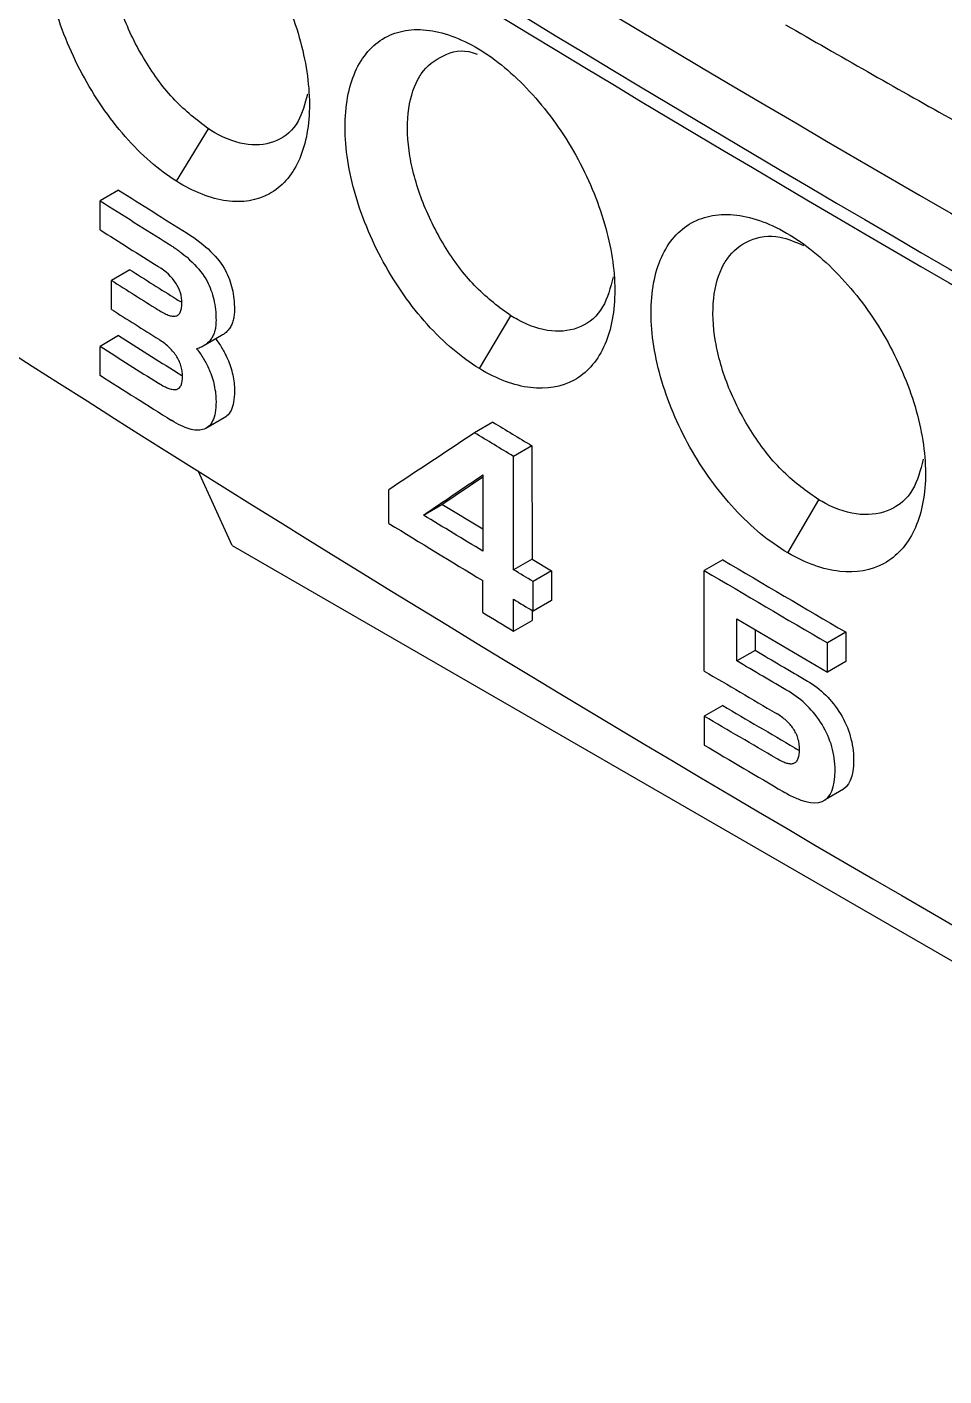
# Model space of a CAD drawing. Extents: x 86 to 639, y 68 to 658.
# Drawn here: x 515.72 to 526.27, y 84.48 to 100.02 of the extents above; entities that cross this region are included whole.
import ezdxf

# ---------------------------------------------------------------- set-up
doc = ezdxf.new("R2010")
doc.units = 0
doc.layers.get('0').update_dxf_attribs({"linetype": 'CONTINUOUS'})

msp = doc.modelspace()

# ---------------------------------------------------------------- linework, layer by layer
at = {"color": 7, "linetype": 'CONTINUOUS'}
for p, q in [((517.436, 98.243), (517.804, 98.846)), ((516.77, 98.141), (516.557, 98.018)), ((516.557, 97.684), (516.557, 98.018)), ((517.558, 97.643), (517.597, 97.618)), ((517.597, 97.618), (517.635, 97.593)), ((517.635, 97.593), (517.671, 97.567)), ((517.671, 97.567), (517.706, 97.541)), ((517.493, 97.418), (517.526, 97.392)), ((517.706, 97.541), (517.739, 97.515)), ((517.739, 97.515), (517.77, 97.488)), ((517.77, 97.488), (517.8, 97.462)), ((517.8, 97.462), (517.829, 97.435)), ((517.829, 97.435), (517.856, 97.408)), ((517.856, 97.408), (517.881, 97.381)), ((517.526, 97.392), (517.558, 97.366)), ((517.558, 97.366), (517.588, 97.339)), ((517.588, 97.339), (517.617, 97.312)), ((517.617, 97.312), (517.643, 97.285)), ((517.643, 97.285), (517.669, 97.258)), ((517.669, 97.258), (517.693, 97.231)), ((517.881, 97.381), (517.905, 97.353)), ((517.905, 97.353), (517.927, 97.326)), ((517.927, 97.326), (517.948, 97.298)), ((517.948, 97.298), (517.967, 97.27)), ((517.967, 97.27), (517.985, 97.241)), ((516.9, 97.222), (516.688, 97.1)), ((516.688, 96.766), (516.688, 97.1)), ((517.288, 97.219), (517.257, 97.241)), ((517.317, 97.195), (517.288, 97.219)), ((517.344, 97.172), (517.317, 97.195)), ((517.369, 97.147), (517.344, 97.172)), ((517.391, 97.122), (517.369, 97.147)), ((517.412, 97.096), (517.391, 97.122)), ((517.43, 97.07), (517.412, 97.096)), ((517.693, 97.231), (517.715, 97.203)), ((517.715, 97.203), (517.736, 97.175)), ((517.736, 97.175), (517.755, 97.147)), ((517.755, 97.147), (517.773, 97.119)), ((517.773, 97.119), (517.789, 97.09)), ((517.789, 97.09), (517.801, 97.065)), ((517.985, 97.241), (518.001, 97.213)), ((518.001, 97.213), (518.014, 97.188)), ((518.014, 97.188), (518.025, 97.163)), ((518.025, 97.163), (518.036, 97.138)), ((518.036, 97.138), (518.046, 97.112)), ((518.046, 97.112), (518.055, 97.085)), ((517.446, 97.043), (517.43, 97.07)), ((517.46, 97.015), (517.446, 97.043)), ((517.472, 96.987), (517.46, 97.015)), ((517.482, 96.958), (517.472, 96.987)), ((517.489, 96.929), (517.482, 96.958)), ((517.801, 97.065), (517.813, 97.041)), ((517.813, 97.041), (517.824, 97.015)), ((517.824, 97.015), (517.834, 96.989)), ((517.834, 96.989), (517.843, 96.963)), ((517.843, 96.963), (517.851, 96.936)), ((517.851, 96.936), (517.859, 96.908)), ((518.055, 97.085), (518.064, 97.058)), ((518.064, 97.058), (518.071, 97.031)), ((518.071, 97.031), (518.078, 97.003)), ((518.078, 97.003), (518.084, 96.975)), ((518.084, 96.975), (518.089, 96.946)), ((518.089, 96.946), (518.094, 96.916)), ((517.436, 96.884), (517.452, 96.874)), ((517.452, 96.874), (517.468, 96.865)), ((517.468, 96.865), (517.484, 96.856)), ((517.484, 96.856), (517.499, 96.848)), ((517.495, 96.899), (517.489, 96.929)), ((517.494, 96.777), (517.496, 96.79)), ((517.498, 96.868), (517.495, 96.899)), ((517.496, 96.79), (517.498, 96.804)), ((517.499, 96.837), (517.498, 96.868)), ((517.498, 96.804), (517.499, 96.82)), ((517.499, 96.848), (517.499, 96.848)), ((517.499, 96.82), (517.499, 96.837)), ((517.859, 96.908), (517.866, 96.881)), ((517.866, 96.881), (517.872, 96.852)), ((517.872, 96.852), (517.877, 96.823)), ((517.877, 96.823), (517.882, 96.794)), ((517.882, 96.794), (517.885, 96.764)), ((518.094, 96.916), (518.097, 96.887)), ((518.097, 96.887), (518.1, 96.856)), ((518.1, 96.856), (518.102, 96.825)), ((518.102, 96.825), (518.104, 96.794)), ((518.104, 96.794), (518.104, 96.762)), ((517.224, 96.762), (517.24, 96.752)), ((517.24, 96.752), (517.256, 96.742)), ((517.256, 96.742), (517.271, 96.734)), ((517.271, 96.734), (517.286, 96.726)), ((517.286, 96.726), (517.301, 96.718)), ((517.301, 96.718), (517.314, 96.712)), ((517.314, 96.712), (517.328, 96.706)), ((517.328, 96.706), (517.34, 96.701)), ((517.34, 96.701), (517.352, 96.697)), ((517.352, 96.697), (517.364, 96.694)), ((517.364, 96.694), (517.375, 96.691)), ((517.375, 96.691), (517.386, 96.689)), ((517.386, 96.689), (517.396, 96.688)), ((517.396, 96.688), (517.405, 96.688)), ((517.405, 96.688), (517.414, 96.688)), ((517.414, 96.688), (517.422, 96.689)), ((517.422, 96.689), (517.432, 96.691)), ((517.432, 96.691), (517.44, 96.694)), ((517.44, 96.694), (517.448, 96.698)), ((517.448, 96.698), (517.456, 96.703)), ((517.456, 96.703), (517.463, 96.708)), ((517.463, 96.708), (517.469, 96.715)), ((517.469, 96.715), (517.475, 96.723)), ((517.475, 96.723), (517.48, 96.732)), ((517.48, 96.732), (517.484, 96.742)), ((517.484, 96.742), (517.488, 96.752)), ((517.488, 96.752), (517.492, 96.764)), ((517.492, 96.764), (517.494, 96.777)), ((517.885, 96.764), (517.888, 96.734)), ((517.888, 96.734), (517.89, 96.703)), ((517.89, 96.703), (517.891, 96.671)), ((517.891, 96.671), (517.892, 96.64)), ((517.892, 96.64), (517.891, 96.623)), ((517.891, 96.623), (517.891, 96.607)), ((518.086, 96.629), (518.082, 96.617)), ((518.09, 96.643), (518.086, 96.629)), ((518.093, 96.656), (518.09, 96.643)), ((518.096, 96.67), (518.093, 96.656)), ((518.098, 96.684), (518.096, 96.67)), ((518.1, 96.699), (518.098, 96.684)), ((518.102, 96.714), (518.1, 96.699)), ((518.103, 96.73), (518.102, 96.714)), ((518.104, 96.746), (518.103, 96.73)), ((518.104, 96.762), (518.104, 96.746)), ((520.923, 96.085), (521.286, 96.692)), ((517.86, 96.47), (517.854, 96.458)), ((517.865, 96.482), (517.86, 96.47)), ((517.87, 96.494), (517.865, 96.482)), ((517.874, 96.507), (517.87, 96.494)), ((517.878, 96.52), (517.874, 96.507)), ((517.881, 96.534), (517.878, 96.52)), ((517.884, 96.548), (517.881, 96.534)), ((517.886, 96.562), (517.884, 96.548)), ((517.888, 96.577), (517.886, 96.562)), ((517.89, 96.592), (517.888, 96.577)), ((517.891, 96.607), (517.89, 96.592)), ((517.967, 96.472), (517.956, 96.466)), ((517.978, 96.479), (517.967, 96.472)), ((517.988, 96.487), (517.978, 96.479)), ((517.998, 96.494), (517.988, 96.487)), ((518.007, 96.502), (517.998, 96.494)), ((518.016, 96.511), (518.007, 96.502)), ((518.025, 96.52), (518.016, 96.511)), ((518.033, 96.529), (518.025, 96.52)), ((518.04, 96.538), (518.033, 96.529)), ((518.048, 96.548), (518.04, 96.538)), ((518.054, 96.559), (518.048, 96.548)), ((518.061, 96.57), (518.054, 96.559)), ((518.067, 96.581), (518.061, 96.57)), ((518.072, 96.592), (518.067, 96.581)), ((518.077, 96.604), (518.072, 96.592)), ((518.082, 96.617), (518.077, 96.604)), ((516.77, 96.464), (516.557, 96.341)), ((516.557, 96.007), (516.557, 96.341)), ((517.247, 96.413), (517.232, 96.423)), ((517.262, 96.402), (517.247, 96.413)), ((517.277, 96.392), (517.262, 96.402)), ((517.292, 96.381), (517.277, 96.392)), ((517.305, 96.37), (517.292, 96.381)), ((517.319, 96.359), (517.305, 96.37)), ((517.332, 96.348), (517.319, 96.359)), ((517.345, 96.336), (517.332, 96.348)), ((517.357, 96.324), (517.345, 96.336)), ((517.369, 96.312), (517.357, 96.324)), ((517.683, 96.317), (517.669, 96.312)), ((517.696, 96.321), (517.683, 96.317)), ((517.708, 96.326), (517.696, 96.321)), ((517.721, 96.331), (517.708, 96.326)), ((517.732, 96.337), (517.721, 96.331)), ((517.744, 96.343), (517.732, 96.337)), ((517.956, 96.466), (517.744, 96.343)), ((517.755, 96.35), (517.744, 96.343)), ((517.766, 96.357), (517.755, 96.35)), ((517.776, 96.364), (517.766, 96.357)), ((517.786, 96.372), (517.776, 96.364)), ((517.795, 96.38), (517.786, 96.372)), ((517.804, 96.388), (517.795, 96.38)), ((517.812, 96.397), (517.804, 96.388)), ((517.82, 96.406), (517.812, 96.397)), ((517.828, 96.416), (517.82, 96.406)), ((517.835, 96.426), (517.828, 96.416)), ((517.842, 96.436), (517.835, 96.426)), ((517.849, 96.447), (517.842, 96.436)), ((517.854, 96.458), (517.849, 96.447)), ((517.888, 96.426), (517.892, 96.421)), ((517.892, 96.421), (517.902, 96.407)), ((517.902, 96.407), (517.913, 96.393)), ((517.913, 96.393), (517.923, 96.379)), ((517.923, 96.379), (517.932, 96.365)), ((517.932, 96.365), (517.942, 96.351)), ((517.942, 96.351), (517.951, 96.336)), ((517.951, 96.336), (517.96, 96.321)), ((517.96, 96.321), (517.969, 96.306)), ((517.381, 96.3), (517.369, 96.312)), ((517.392, 96.287), (517.381, 96.3)), ((517.402, 96.274), (517.392, 96.287)), ((517.413, 96.261), (517.402, 96.274)), ((517.423, 96.248), (517.413, 96.261)), ((517.432, 96.235), (517.423, 96.248)), ((517.441, 96.221), (517.432, 96.235)), ((517.45, 96.207), (517.441, 96.221)), ((517.457, 96.193), (517.45, 96.207)), ((517.465, 96.179), (517.457, 96.193)), ((517.471, 96.165), (517.465, 96.179)), ((517.477, 96.15), (517.471, 96.165)), ((517.669, 96.312), (517.68, 96.299)), ((517.68, 96.299), (517.69, 96.285)), ((517.69, 96.285), (517.7, 96.271)), ((517.7, 96.271), (517.71, 96.257)), ((517.71, 96.257), (517.72, 96.242)), ((517.72, 96.242), (517.73, 96.228)), ((517.73, 96.228), (517.739, 96.214)), ((517.739, 96.214), (517.748, 96.199)), ((517.748, 96.199), (517.757, 96.184)), ((517.757, 96.184), (517.765, 96.169)), ((517.765, 96.169), (517.774, 96.154)), ((517.969, 96.306), (517.978, 96.291)), ((517.978, 96.291), (517.986, 96.276)), ((517.986, 96.276), (517.994, 96.261)), ((517.994, 96.261), (518.002, 96.245)), ((518.002, 96.245), (518.01, 96.23)), ((518.01, 96.23), (518.018, 96.214)), ((518.018, 96.214), (518.025, 96.198)), ((518.025, 96.198), (518.034, 96.175)), ((518.034, 96.175), (518.043, 96.152)), ((517.444, 96.038), (517.46, 96.028)), ((517.46, 96.028), (517.476, 96.019)), ((517.476, 96.019), (517.492, 96.01)), ((517.483, 96.136), (517.477, 96.15)), ((517.488, 96.121), (517.483, 96.136)), ((517.492, 96.106), (517.488, 96.121)), ((517.496, 96.091), (517.492, 96.106)), ((517.492, 96.01), (517.506, 96.003)), ((517.499, 96.075), (517.496, 96.091)), ((517.502, 96.06), (517.499, 96.075)), ((517.504, 96.044), (517.502, 96.06)), ((517.505, 96.029), (517.504, 96.044)), ((517.506, 96.013), (517.505, 96.029)), ((517.506, 95.997), (517.506, 96.013)), ((517.774, 96.154), (517.782, 96.138)), ((517.782, 96.138), (517.79, 96.123)), ((517.79, 96.123), (517.798, 96.107)), ((517.798, 96.107), (517.805, 96.091)), ((517.805, 96.091), (517.813, 96.076)), ((517.813, 96.076), (517.822, 96.053)), ((517.822, 96.053), (517.831, 96.03)), ((517.831, 96.03), (517.839, 96.007)), ((517.839, 96.007), (517.847, 95.984)), ((518.043, 96.152), (518.052, 96.13)), ((518.052, 96.13), (518.059, 96.107)), ((518.059, 96.107), (518.067, 96.084)), ((518.067, 96.084), (518.073, 96.06)), ((518.073, 96.06), (518.079, 96.037)), ((518.079, 96.037), (518.084, 96.014)), ((518.084, 96.014), (518.089, 95.991)), ((517.232, 95.916), (517.248, 95.906)), ((517.248, 95.906), (517.264, 95.896)), ((517.264, 95.896), (517.279, 95.888)), ((517.279, 95.888), (517.294, 95.88)), ((517.294, 95.88), (517.309, 95.873)), ((517.309, 95.873), (517.323, 95.866)), ((517.323, 95.866), (517.336, 95.861)), ((517.336, 95.861), (517.35, 95.856)), ((517.35, 95.856), (517.362, 95.852)), ((517.362, 95.852), (517.374, 95.849)), ((517.374, 95.849), (517.385, 95.846)), ((517.436, 95.845), (517.444, 95.847)), ((517.444, 95.847), (517.452, 95.85)), ((517.461, 95.855), (517.452, 95.85)), ((517.452, 95.85), (517.46, 95.854)), ((517.46, 95.854), (517.467, 95.859)), ((517.467, 95.859), (517.473, 95.865)), ((517.473, 95.865), (517.479, 95.873)), ((517.479, 95.873), (517.484, 95.881)), ((517.484, 95.881), (517.489, 95.89)), ((517.489, 95.89), (517.493, 95.9)), ((517.493, 95.9), (517.496, 95.91)), ((517.496, 95.91), (517.499, 95.922)), ((517.499, 95.922), (517.502, 95.935)), ((517.502, 95.935), (517.504, 95.949)), ((517.504, 95.949), (517.505, 95.964)), ((517.505, 95.964), (517.506, 95.98)), ((517.506, 95.98), (517.506, 95.997)), ((517.847, 95.984), (517.854, 95.961)), ((517.854, 95.961), (517.861, 95.938)), ((517.861, 95.938), (517.867, 95.915)), ((517.867, 95.915), (517.872, 95.892)), ((517.872, 95.892), (517.876, 95.868)), ((517.876, 95.868), (517.88, 95.845)), ((518.089, 95.991), (518.093, 95.968)), ((518.093, 95.968), (518.096, 95.944)), ((518.096, 95.944), (518.099, 95.921)), ((518.099, 95.921), (518.101, 95.897)), ((518.101, 95.897), (518.103, 95.873)), ((518.103, 95.873), (518.104, 95.85)), ((518.104, 95.85), (518.104, 95.826)), ((517.385, 95.846), (517.397, 95.844)), ((517.397, 95.844), (517.407, 95.843)), ((517.407, 95.843), (517.417, 95.843)), ((517.417, 95.843), (517.427, 95.844)), ((517.427, 95.844), (517.436, 95.845)), ((517.88, 95.845), (517.884, 95.822)), ((517.884, 95.822), (517.887, 95.798)), ((517.887, 95.798), (517.889, 95.774)), ((517.889, 95.774), (517.89, 95.751)), ((517.89, 95.751), (517.891, 95.727)), ((517.891, 95.727), (517.892, 95.704)), ((517.892, 95.704), (517.891, 95.669)), ((518.094, 95.7), (518.089, 95.673)), ((518.098, 95.729), (518.094, 95.7)), ((518.102, 95.759), (518.098, 95.729)), ((518.103, 95.792), (518.102, 95.759)), ((518.104, 95.826), (518.103, 95.792)), ((517.877, 95.551), (517.87, 95.526)), ((517.882, 95.577), (517.877, 95.551)), ((517.886, 95.606), (517.882, 95.577)), ((517.889, 95.637), (517.886, 95.606)), ((517.891, 95.669), (517.889, 95.637)), ((518.018, 95.539), (518.003, 95.528)), ((518.031, 95.553), (518.018, 95.539)), ((518.044, 95.568), (518.031, 95.553)), ((518.055, 95.585), (518.044, 95.568)), ((518.066, 95.604), (518.055, 95.585)), ((518.075, 95.625), (518.066, 95.604)), ((518.082, 95.648), (518.075, 95.625)), ((518.089, 95.673), (518.082, 95.648)), ((517.408, 95.471), (517.38, 95.489)), ((517.435, 95.456), (517.408, 95.471)), ((517.461, 95.441), (517.435, 95.456)), ((517.487, 95.428), (517.461, 95.441)), ((517.512, 95.417), (517.487, 95.428)), ((517.536, 95.407), (517.512, 95.417)), ((517.56, 95.398), (517.536, 95.407)), ((517.583, 95.391), (517.56, 95.398)), ((517.605, 95.384), (517.583, 95.391)), ((517.626, 95.38), (517.605, 95.384)), ((517.738, 95.382), (517.722, 95.378)), ((517.757, 95.388), (517.738, 95.382)), ((517.774, 95.395), (517.757, 95.388)), ((517.987, 95.518), (517.774, 95.395)), ((517.79, 95.405), (517.774, 95.395)), ((517.805, 95.417), (517.79, 95.405)), ((517.819, 95.43), (517.805, 95.417)), ((517.832, 95.445), (517.819, 95.43)), ((517.843, 95.463), (517.832, 95.445)), ((517.853, 95.482), (517.843, 95.463)), ((517.862, 95.503), (517.853, 95.482)), ((517.87, 95.526), (517.862, 95.503)), ((518.003, 95.528), (517.987, 95.518)), ((521.08, 95.468), (520.868, 95.345)), ((517.647, 95.377), (517.626, 95.38)), ((517.667, 95.375), (517.647, 95.377)), ((517.686, 95.375), (517.667, 95.375)), ((517.704, 95.376), (517.686, 95.375)), ((517.722, 95.378), (517.704, 95.376)), ((521.528, 95.196), (521.316, 95.074)), ((521.318, 93.768), (521.316, 95.074)), ((521.528, 95.196), (521.531, 93.89)), ((518.077, 94.048), (517.687, 94.909)), ((520.493, 94.521), (520.963, 94.84)), ((520.963, 94.861), (520.963, 93.983)), ((519.883, 94.301), (519.883, 94.69)), ((520.28, 94.398), (520.493, 94.521)), ((520.963, 94.234), (520.493, 94.521)), ((524.473, 93.964), (524.83, 94.574)), ((518.077, 94.048), (563.889, 67.602)), ((521.531, 93.89), (521.318, 93.768)), ((521.531, 93.89), (521.755, 93.755)), ((523.725, 93.883), (523.512, 93.76)), ((521.755, 93.755), (521.543, 93.632)), ((521.755, 93.755), (521.755, 93.415)), ((523.512, 92.602), (523.512, 93.76)), ((520.963, 93.277), (520.963, 93.643)), ((521.543, 93.292), (521.543, 93.632)), ((521.318, 93.062), (521.318, 93.428)), ((521.755, 93.415), (521.543, 93.292)), ((521.531, 93.299), (521.531, 93.184)), ((521.318, 93.062), (521.531, 93.184)), ((523.887, 92.718), (523.887, 93.202)), ((524.099, 93.077), (524.099, 92.84)), ((525.143, 93.049), (524.931, 92.926)), ((524.931, 92.589), (524.931, 92.926)), ((525.143, 93.049), (525.143, 92.712)), ((524.099, 92.84), (523.887, 92.718)), ((525.143, 92.712), (524.931, 92.589)), ((524.7, 92.487), (524.728, 92.47)), ((524.728, 92.47), (524.756, 92.452)), ((524.756, 92.452), (524.783, 92.433)), ((524.783, 92.433), (524.81, 92.413)), ((524.516, 92.347), (524.488, 92.365)), ((524.544, 92.329), (524.516, 92.347)), ((524.571, 92.31), (524.544, 92.329)), ((524.598, 92.29), (524.571, 92.31)), ((524.624, 92.27), (524.598, 92.29)), ((524.81, 92.413), (524.836, 92.392)), ((524.836, 92.392), (524.861, 92.37)), ((524.861, 92.37), (524.886, 92.348)), ((524.886, 92.348), (524.91, 92.325)), ((524.91, 92.325), (524.933, 92.301)), ((524.933, 92.301), (524.956, 92.276)), ((524.956, 92.276), (524.978, 92.25)), ((523.725, 92.206), (523.512, 92.084)), ((524.649, 92.248), (524.624, 92.27)), ((524.674, 92.226), (524.649, 92.248)), ((524.698, 92.202), (524.674, 92.226)), ((524.721, 92.178), (524.698, 92.202)), ((524.744, 92.153), (524.721, 92.178)), ((524.766, 92.127), (524.744, 92.153)), ((524.788, 92.101), (524.766, 92.127)), ((524.978, 92.25), (525, 92.223)), ((525, 92.223), (525.021, 92.195)), ((525.021, 92.195), (525.041, 92.167)), ((525.041, 92.167), (525.061, 92.138)), ((525.061, 92.138), (525.08, 92.108)), ((523.512, 92.084), (523.512, 91.75)), ((524.358, 92.104), (524.342, 92.113)), ((524.373, 92.094), (524.358, 92.104)), ((524.388, 92.084), (524.373, 92.094)), ((524.402, 92.074), (524.388, 92.084)), ((524.416, 92.064), (524.402, 92.074)), ((524.429, 92.053), (524.416, 92.064)), ((524.442, 92.043), (524.429, 92.053)), ((524.455, 92.032), (524.442, 92.043)), ((524.467, 92.021), (524.455, 92.032)), ((524.478, 92.009), (524.467, 92.021)), ((524.489, 91.998), (524.478, 92.009)), ((524.5, 91.986), (524.489, 91.998)), ((524.51, 91.975), (524.5, 91.986)), ((524.52, 91.963), (524.51, 91.975)), ((524.809, 92.073), (524.788, 92.101)), ((524.829, 92.045), (524.809, 92.073)), ((524.849, 92.015), (524.829, 92.045)), ((524.868, 91.985), (524.849, 92.015)), ((524.886, 91.954), (524.868, 91.985)), ((525.08, 92.108), (525.098, 92.077)), ((525.098, 92.077), (525.115, 92.046)), ((525.115, 92.046), (525.131, 92.014)), ((525.131, 92.014), (525.146, 91.983)), ((525.146, 91.983), (525.159, 91.951)), ((524.529, 91.95), (524.52, 91.963)), ((524.537, 91.938), (524.529, 91.95)), ((524.545, 91.925), (524.537, 91.938)), ((524.553, 91.913), (524.545, 91.925)), ((524.56, 91.899), (524.553, 91.913)), ((524.566, 91.886), (524.56, 91.899)), ((524.566, 91.886), (524.572, 91.872)), ((524.572, 91.872), (524.578, 91.858)), ((524.578, 91.858), (524.583, 91.843)), ((524.583, 91.843), (524.587, 91.829)), ((524.587, 91.829), (524.591, 91.814)), ((524.591, 91.814), (524.595, 91.798)), ((524.903, 91.923), (524.886, 91.954)), ((524.919, 91.892), (524.903, 91.923)), ((524.934, 91.86), (524.919, 91.892)), ((524.947, 91.829), (524.934, 91.86)), ((524.959, 91.796), (524.947, 91.829)), ((525.159, 91.951), (525.171, 91.919)), ((525.171, 91.919), (525.183, 91.886)), ((525.183, 91.886), (525.193, 91.853)), ((525.193, 91.853), (525.201, 91.82)), ((525.201, 91.82), (525.209, 91.787)), ((524.554, 91.717), (524.57, 91.708)), ((524.57, 91.708), (524.585, 91.7)), ((524.585, 91.7), (524.6, 91.692)), ((524.595, 91.798), (524.597, 91.783)), ((524.597, 91.783), (524.6, 91.767)), ((524.6, 91.767), (524.602, 91.751)), ((524.6, 91.692), (524.604, 91.69)), ((524.603, 91.665), (524.601, 91.649)), ((524.602, 91.751), (524.603, 91.734)), ((524.603, 91.734), (524.604, 91.717)), ((524.604, 91.682), (524.603, 91.665)), ((524.604, 91.717), (524.604, 91.7)), ((524.604, 91.7), (524.604, 91.682)), ((524.971, 91.764), (524.959, 91.796)), ((524.981, 91.731), (524.971, 91.764)), ((524.989, 91.698), (524.981, 91.731)), ((524.997, 91.665), (524.989, 91.698)), ((525.003, 91.631), (524.997, 91.665)), ((525.209, 91.787), (525.216, 91.753)), ((525.216, 91.753), (525.221, 91.719)), ((525.221, 91.719), (525.225, 91.685)), ((525.225, 91.685), (525.228, 91.651)), ((524.357, 91.586), (524.342, 91.595)), ((524.373, 91.577), (524.357, 91.586)), ((524.387, 91.57), (524.373, 91.577)), ((524.402, 91.563), (524.387, 91.57)), ((524.415, 91.556), (524.402, 91.563)), ((524.428, 91.551), (524.415, 91.556)), ((524.441, 91.546), (524.428, 91.551)), ((524.453, 91.542), (524.441, 91.546)), ((524.464, 91.538), (524.453, 91.542)), ((524.475, 91.536), (524.464, 91.538)), ((524.486, 91.533), (524.475, 91.536)), ((524.496, 91.532), (524.486, 91.533)), ((524.505, 91.531), (524.496, 91.532)), ((524.514, 91.531), (524.505, 91.531)), ((524.522, 91.532), (524.514, 91.531)), ((524.53, 91.533), (524.522, 91.532)), ((524.539, 91.536), (524.53, 91.533)), ((524.547, 91.54), (524.539, 91.536)), ((524.555, 91.544), (524.547, 91.54)), ((524.562, 91.55), (524.555, 91.544)), ((524.569, 91.557), (524.562, 91.55)), ((524.575, 91.565), (524.569, 91.557)), ((524.58, 91.574), (524.575, 91.565)), ((524.585, 91.584), (524.58, 91.574)), ((524.59, 91.594), (524.585, 91.584)), ((524.594, 91.606), (524.59, 91.594)), ((524.597, 91.619), (524.594, 91.606)), ((524.599, 91.634), (524.597, 91.619)), ((524.601, 91.649), (524.599, 91.634)), ((525.009, 91.597), (525.003, 91.631)), ((525.013, 91.563), (525.009, 91.597)), ((525.016, 91.528), (525.013, 91.563)), ((525.018, 91.493), (525.016, 91.528)), ((525.228, 91.51), (525.221, 91.447)), ((525.228, 91.651), (525.23, 91.616)), ((525.23, 91.581), (525.228, 91.51)), ((525.23, 91.616), (525.23, 91.581)), ((525.009, 91.324), (525.016, 91.388)), ((525.016, 91.388), (525.018, 91.458)), ((525.018, 91.458), (525.018, 91.493)), ((525.193, 91.343), (525.172, 91.302)), ((525.209, 91.391), (525.193, 91.343)), ((525.221, 91.447), (525.209, 91.391)), ((525.116, 91.242), (524.904, 91.119)), ((524.96, 91.179), (524.981, 91.22)), ((524.981, 91.22), (524.997, 91.269)), ((524.997, 91.269), (525.009, 91.324)), ((525.146, 91.268), (525.116, 91.242)), ((525.172, 91.302), (525.146, 91.268)), ((524.624, 91.116), (524.682, 91.098)), ((524.682, 91.098), (524.735, 91.088)), ((524.735, 91.088), (524.785, 91.085)), ((524.785, 91.085), (524.829, 91.089)), ((524.829, 91.089), (524.869, 91.1)), ((524.869, 91.1), (524.904, 91.119)), ((524.904, 91.119), (524.934, 91.146)), ((524.934, 91.146), (524.96, 91.179))]:
    msp.add_line(p, q, dxfattribs=at)
for centre, radius, start, end in [((669.513, 344.066), 285.354, 235.51715, 245.15107), ((669.513, 343.902), 285.353, 235.51699, 245.15127), ((658.489, 321.919), 264.879, 237.65383, 237.85544), ((658.277, 321.819), 264.899, 237.65648, 237.85808), ((658.738, 322.215), 265.763, 237.65664, 237.82657), ((659.526, 322.963), 267.239, 237.6904, 237.82618), ((657.976, 320.274), 263.921, 237.6876, 237.82509), ((658.838, 321.538), 265.949, 237.69006, 237.82853), ((658.947, 321.205), 266.155, 237.65676, 237.82846), ((657.198, 318.2), 262.463, 237.65323, 237.82735), ((658.512, 320.182), 265.34, 237.65662, 237.86662), ((662.745, 328.82), 272.988, 238.73867, 238.84861), ((661.541, 325.435), 271.09, 238.4965, 238.76377), ((665.899, 334.11), 279.146, 239.38155, 239.71938), ((666.064, 334.635), 279.896, 239.38255, 239.71948), ((664.728, 330.323), 277.235, 238.76365, 238.84955), ((666.894, 334.984), 281.112, 239.47158, 239.61358), ((665.577, 332.65), 278.936, 239.38216, 239.57993), ((664.397, 329.886), 276.189, 239.38055, 239.58028)]:
    msp.add_arc(centre, radius, start, end, dxfattribs=at)
for centre, major_axis, ratio, start_param, end_param in [((738.48, 214.667), (300.292, -3.644), 0.585209, 3.891786, 3.891979), ((738.48, 214.403), (300.232, -10.675), 0.599567, 3.906194, 3.90638), ((738.48, 214.096), (300.063, -19.364), 0.615704, 3.924777, 3.924955), ((738.48, 213.805), (299.776, -28.144), 0.630336, 3.944353, 3.944523), ((738.48, 214.176), (300.266, -7.649), 0.593535, 3.899205, 3.899368), ((738.48, 221.427), (300.245, 186.433), 0.030921, 2.362124, 2.366896)]:
    msp.add_ellipse(centre, major_axis=major_axis, ratio=ratio, start_param=start_param, end_param=end_param, dxfattribs=at)
for points in [[(515.197, 104.668), (522.418, 100.025), (530.072, 95.606), (538.12, 91.435)], [(521.316, 95.074), (521.167, 95.164), (521.017, 95.255), (520.868, 95.345)], [(520.28, 94.398), (520.507, 94.552), (520.735, 94.707), (520.963, 94.861)], [(520.963, 93.983), (520.735, 94.121), (520.507, 94.259), (520.28, 94.398)], [(521.543, 93.632), (521.468, 93.677), (521.393, 93.722), (521.318, 93.768)], [(521.318, 93.428), (521.393, 93.382), (521.468, 93.337), (521.543, 93.292)], [(523.887, 93.202), (524.234, 92.997), (524.582, 92.793), (524.931, 92.589)], [(524.488, 92.365), (524.287, 92.482), (524.087, 92.6), (523.887, 92.718)], [(524.342, 91.595), (524.065, 91.757), (523.788, 91.92), (523.512, 92.084)], [(523.512, 91.75), (523.815, 91.571), (524.117, 91.392), (524.421, 91.214)], [(524.421, 91.214), (524.445, 91.201), (524.469, 91.187), (524.493, 91.174)], [(524.493, 91.174), (524.516, 91.163), (524.538, 91.152), (524.561, 91.141)], [(524.561, 91.141), (524.582, 91.133), (524.603, 91.125), (524.624, 91.116)]]:
    msp.add_open_spline(points, degree=3, dxfattribs=at)
for points, knots in [([(517.436, 98.243), (517.334, 98.307), (517.233, 98.382), (517.036, 98.554), (516.938, 98.652), (516.753, 98.864), (516.665, 98.978), (516.498, 99.22), (516.42, 99.349), (516.209, 99.743), (516.097, 100.025), (515.986, 100.433), (515.958, 100.57), (515.923, 100.833), (515.915, 100.96), (515.919, 101.2), (515.931, 101.316), (515.975, 101.525), (516.006, 101.621), (516.129, 101.878), (516.247, 102.004), (516.468, 102.115), (516.548, 102.138), (516.719, 102.158), (516.811, 102.154), (517.093, 102.102), (517.296, 102.013), (517.5, 101.875)], [0, 0, 0, 0, 0.0625, 0.0625, 0.125, 0.125, 0.1875, 0.1875, 0.25, 0.25, 0.375, 0.375, 0.4375, 0.4375, 0.5, 0.5, 0.5625, 0.5625, 0.625, 0.625, 0.75, 0.75, 0.8125, 0.8125, 0.875, 0.875, 1, 1, 1, 1]), ([(517.804, 98.846), (517.672, 98.947), (517.409, 99.148), (517.061, 99.622), (516.797, 100.159), (516.647, 100.711), (516.627, 101.212), (516.709, 101.503), (516.844, 101.726), (517.024, 101.888), (517.254, 101.883), (517.366, 101.88)], [0, 0, 0, 0, 0.122683, 0.245371, 0.367982, 0.490408, 0.612574, 0.734627, 0.759923, 0.882277, 1, 1, 1, 1]), ([(517.5, 101.875), (517.599, 101.807), (517.697, 101.73), (517.888, 101.555), (517.982, 101.456), (518.162, 101.245), (518.247, 101.133), (518.407, 100.895), (518.483, 100.768), (518.686, 100.384), (518.794, 100.111), (518.935, 99.582), (518.97, 99.32), (518.965, 98.969), (518.953, 98.857), (518.91, 98.651), (518.88, 98.557), (518.801, 98.388), (518.752, 98.313), (518.64, 98.188), (518.577, 98.137), (518.363, 98.019), (518.196, 97.992), (517.921, 98.029), (517.827, 98.054), (517.634, 98.13), (517.535, 98.18), (517.436, 98.243)], [0, 0, 0, 0, 0.0625, 0.0625, 0.125, 0.125, 0.1875, 0.1875, 0.25, 0.25, 0.375, 0.375, 0.5, 0.5, 0.5625, 0.5625, 0.625, 0.625, 0.6875, 0.6875, 0.75, 0.75, 0.875, 0.875, 0.9375, 0.9375, 1, 1, 1, 1]), ([(507.486, 101.647), (513.877, 97.195), (520.651, 92.93), (531.345, 86.839), (534.996, 84.861), (542.461, 81.015), (546.276, 79.146), (550.175, 77.331)], [0, 0, 0, 0, 0.5, 0.5, 0.75, 0.75, 1, 1, 1, 1]), ([(524.449, 100.044), (524.762, 99.864), (525.388, 99.504), (526.335, 98.97), (527.288, 98.44), (528.247, 97.914), (529.213, 97.392), (530.184, 96.875), (531.162, 96.362), (532.145, 95.853), (533.134, 95.349), (534.129, 94.849), (535.13, 94.353), (535.801, 94.026), (536.137, 93.863)], [0, 0, 0, 0, 0.083566, 0.167089, 0.250569, 0.334007, 0.417403, 0.500756, 0.584068, 0.667337, 0.750566, 0.833752, 0.916897, 1, 1, 1, 1]), ([(520.923, 96.085), (520.82, 96.149), (520.718, 96.223), (520.517, 96.393), (520.417, 96.49), (520.228, 96.7), (520.138, 96.813), (519.969, 97.054), (519.889, 97.182), (519.675, 97.574), (519.56, 97.854), (519.448, 98.262), (519.42, 98.398), (519.383, 98.661), (519.375, 98.787), (519.38, 99.028), (519.392, 99.143), (519.437, 99.353), (519.468, 99.449), (519.594, 99.707), (519.714, 99.835), (519.939, 99.948), (520.02, 99.971), (520.194, 99.993), (520.288, 99.99), (520.575, 99.941), (520.782, 99.855), (520.99, 99.718)], [0, 0, 0, 0, 0.0625, 0.0625, 0.125, 0.125, 0.1875, 0.1875, 0.25, 0.25, 0.375, 0.375, 0.4375, 0.4375, 0.5, 0.5, 0.5625, 0.5625, 0.625, 0.625, 0.75, 0.75, 0.8125, 0.8125, 0.875, 0.875, 1, 1, 1, 1]), ([(521.286, 96.692), (521.152, 96.791), (520.883, 96.989), (520.527, 97.458), (520.256, 97.99), (520.102, 98.54), (520.081, 99.041), (520.166, 99.334), (520.303, 99.56), (520.496, 99.706), (520.736, 99.768), (520.883, 99.71), (520.899, 99.704)], [0, 0, 0, 0, 0.120132, 0.240269, 0.36039, 0.480444, 0.600381, 0.720269, 0.74527, 0.865294, 0.985322, 1, 1, 1, 1]), ([(520.99, 99.718), (521.091, 99.652), (521.19, 99.575), (521.384, 99.402), (521.48, 99.304), (521.663, 99.095), (521.75, 98.984), (521.913, 98.747), (521.99, 98.621), (522.196, 98.238), (522.306, 97.967), (522.45, 97.439), (522.486, 97.178), (522.479, 96.827), (522.467, 96.715), (522.424, 96.509), (522.393, 96.415), (522.313, 96.245), (522.263, 96.17), (522.15, 96.043), (522.085, 95.991), (521.868, 95.872), (521.698, 95.842), (521.417, 95.877), (521.322, 95.901), (521.125, 95.975), (521.025, 96.024), (520.923, 96.085)], [0, 0, 0, 0, 0.0625, 0.0625, 0.125, 0.125, 0.1875, 0.1875, 0.25, 0.25, 0.375, 0.375, 0.5, 0.5, 0.5625, 0.5625, 0.625, 0.625, 0.6875, 0.6875, 0.75, 0.75, 0.875, 0.875, 0.9375, 0.9375, 1, 1, 1, 1]), ([(518.943, 99.246), (518.914, 99.134), (518.851, 98.889), (518.605, 98.684), (518.27, 98.635), (517.984, 98.734), (517.829, 98.831), (517.804, 98.846)], [0, 0, 0, 0, 0.207419, 0.455788, 0.704363, 0.953209, 1, 1, 1, 1]), ([(524.473, 93.964), (524.367, 94.026), (524.263, 94.099), (524.059, 94.268), (523.958, 94.364), (523.765, 94.572), (523.674, 94.683), (523.502, 94.922), (523.42, 95.05), (523.203, 95.439), (523.086, 95.718), (522.972, 96.125), (522.943, 96.261), (522.906, 96.523), (522.898, 96.649), (522.902, 96.89), (522.915, 97.005), (522.96, 97.215), (522.992, 97.312), (523.12, 97.571), (523.242, 97.7), (523.47, 97.816), (523.553, 97.84), (523.729, 97.864), (523.825, 97.862), (524.117, 97.817), (524.327, 97.732), (524.539, 97.598)], [0, 0, 0, 0, 0.0625, 0.0625, 0.125, 0.125, 0.1875, 0.1875, 0.25, 0.25, 0.375, 0.375, 0.4375, 0.4375, 0.5, 0.5, 0.5625, 0.5625, 0.625, 0.625, 0.75, 0.75, 0.8125, 0.8125, 0.875, 0.875, 1, 1, 1, 1]), ([(524.83, 94.574), (524.692, 94.671), (524.417, 94.866), (524.053, 95.329), (523.777, 95.858), (523.619, 96.406), (523.597, 96.907), (523.684, 97.201), (523.824, 97.429), (524.02, 97.585), (524.335, 97.637), (524.562, 97.542), (524.653, 97.504)], [0, 0, 0, 0, 0.11267, 0.225342, 0.338023, 0.450696, 0.563339, 0.675973, 0.699529, 0.812197, 0.924863, 1, 1, 1, 1]), ([(524.539, 97.598), (524.641, 97.533), (524.742, 97.457), (524.94, 97.286), (525.038, 97.189), (525.224, 96.982), (525.312, 96.872), (525.479, 96.637), (525.557, 96.512), (525.767, 96.131), (525.879, 95.86), (526.026, 95.334), (526.062, 95.073), (526.056, 94.722), (526.044, 94.61), (526, 94.403), (525.969, 94.309), (525.887, 94.138), (525.837, 94.062), (525.721, 93.934), (525.655, 93.882), (525.434, 93.76), (525.261, 93.729), (524.976, 93.76), (524.878, 93.784), (524.679, 93.855), (524.576, 93.903), (524.473, 93.964)], [0, 0, 0, 0, 0.0625, 0.0625, 0.125, 0.125, 0.1875, 0.1875, 0.25, 0.25, 0.375, 0.375, 0.5, 0.5, 0.5625, 0.5625, 0.625, 0.625, 0.6875, 0.6875, 0.75, 0.75, 0.875, 0.875, 0.9375, 0.9375, 1, 1, 1, 1]), ([(522.463, 97.14), (522.431, 97.016), (522.363, 96.757), (522.106, 96.541), (521.762, 96.488), (521.47, 96.583), (521.311, 96.678), (521.286, 96.692)], [0, 0, 0, 0, 0.224321, 0.4676527, 0.7110287, 0.9544812, 1, 1, 1, 1]), ([(526.033, 95.04), (526, 94.915), (525.932, 94.654), (525.669, 94.434), (525.318, 94.376), (525.018, 94.467), (524.856, 94.56), (524.83, 94.574)], [0, 0, 0, 0, 0.224497, 0.467619, 0.710738, 0.953851, 1, 1, 1, 1])]:
    msp.add_open_spline(points, degree=3, knots=knots, dxfattribs=at)

doc.saveas('drawing.dxf')
